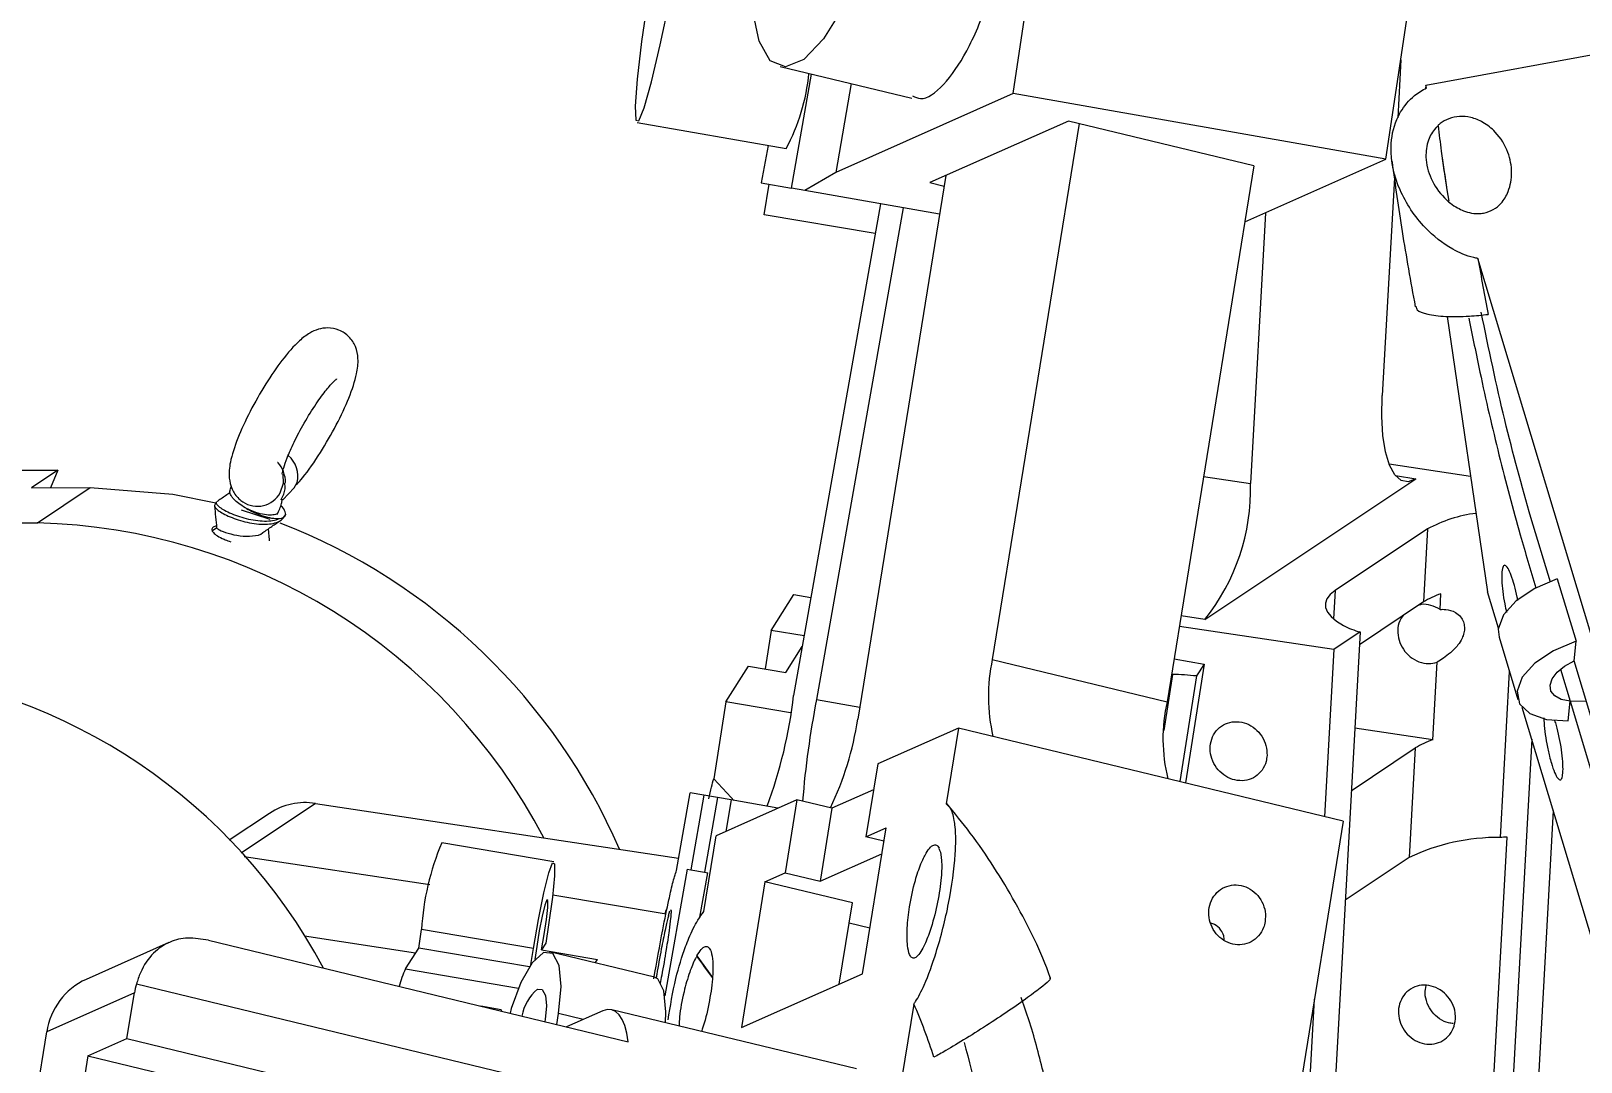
# Model space of a CAD drawing. Header units: millimetres. Extents: x 0 to 1189, y 0 to 841.
# Drawn here: x 625.68 to 633.85, y 571.67 to 577.11 of the extents above; entities that cross this region are included whole.
import ezdxf

# ---------------------------------------------------------------- set-up
doc = ezdxf.new("R2010")
doc.units = ezdxf.units.MM
doc.layers.get('0').update_dxf_attribs({"lineweight": 18})
doc.layers.add('尺寸线层', color=3, linetype='Continuous', lineweight=18)
doc.dimstyles.new('ISO-25', dxfattribs={"dimtxt": 2.5, "dimasz": 2.5, "dimexe": 1.25, "dimexo": 0.625, "dimtad": 1, "dimtxsty": 'Standard', "dimcen": 2.5, "dimdle": 5, "dimadec": 0, "dimazin": 0, "dimtfac": 1, "dimtmove": 0, "dimatfit": 3, "dimfxl": 1, "dimarcsym": 0})

# ---------------------------------------------------------------- blocks, each defined once
blk = doc.blocks.new('*X16')
at = {"layer": '尺寸线层', "linetype": 'Continuous'}
for points in [[(668.6687, 617.1299), (668.6299, 612.9938), (667.2905, 613.2299)], [(655.1602, 540.5189), (656.5383, 544.4188), (655.199, 544.6549)]]:
    blk.add_hatch(color=0, dxfattribs=at).paths.add_polyline_path(points, flags=0)
at = {"layer": '尺寸线层', "color": 0, "linetype": 'Continuous'}
for p, q in [((666.5541, 617.5027), (670.6383, 616.7826)), ((668.6687, 617.1299), (655.1602, 540.5189)), ((625.2283, 545.7966), (657.1298, 540.1716))]:
    blk.add_line(p, q, dxfattribs=at)
at = {"layer": '尺寸线层', "color": 0, "insert": (658.4206, 579.4404), "char_height": 3.5, "width": 28.938547, "attachment_point": 5, "rotation": 80.00005}
blk.add_mtext('388,96', dxfattribs=at)

msp = doc.modelspace()

# ---------------------------------------------------------------- linework, layer by layer
at = {"color": 7, "linetype": 'Continuous', "lineweight": 15}
for p, q in [((633.0309, 576.8207), (635.1795, 577.2178)), ((632.8993, 576.9551), (632.8823, 576.6488)), ((629.6267, 576.92), (630.3199, 576.7522)), ((630.8547, 576.7772), (629.9189, 576.3613)), ((632.8207, 576.4305), (630.8547, 576.7772)), ((633.0309, 576.8207), (633.0292, 576.804)), ((633.0348, 576.8076), (633.0309, 576.8207)), ((628.8714, 576.6252), (629.6578, 576.4866)), ((631.1468, 576.6322), (630.4159, 576.3074)), ((631.2022, 576.6189), (630.7448, 573.7928)), ((632.124, 576.3957), (631.1468, 576.6322)), ((633.0945, 576.6088), (633.0951, 576.6069)), ((629.5626, 576.5033), (629.5268, 576.3066)), ((633.1124, 576.4738), (633.1413, 576.2694)), ((629.9189, 576.3613), (629.7568, 576.266)), ((632.124, 576.3957), (631.6667, 573.5696)), ((632.0761, 576.0997), (632.8207, 576.4305)), ((629.5268, 576.3066), (629.6861, 576.2785)), ((629.5417, 576.1376), (629.5681, 576.2993)), ((629.7568, 576.266), (629.6861, 576.2785)), ((630.4991, 576.3444), (630.0352, 573.4774)), ((630.4159, 576.3074), (630.4902, 576.2894)), ((632.8648, 576.333), (632.8011, 575.1842)), ((630.1545, 576.1959), (629.6972, 573.6027)), ((630.4662, 576.1409), (629.7568, 576.266)), ((633.1413, 576.2694), (633.1413, 576.2693)), ((630.1267, 576.0385), (629.5417, 576.1376)), ((630.2748, 576.1747), (629.8175, 573.5815)), ((632.1852, 576.1482), (632.106, 574.7205)), ((634.2153, 572.882), (633.3055, 575.9073)), ((633.1427, 575.6019), (633.3557, 574.1493)), ((632.8367, 574.8239), (633.2663, 574.7592)), ((624.1232, 574.7906), (625.8177, 574.7912)), ((625.8177, 574.7912), (625.6787, 574.6985)), ((625.8177, 574.7912), (625.7782, 574.6985)), ((627.0628, 574.6981), (627.0795, 574.7255)), ((631.8655, 574.0039), (632.9776, 574.7458)), ((625.6787, 574.6985), (625.9874, 574.6986)), ((625.7094, 574.5131), (625.9874, 574.6986)), ((627.0031, 574.6341), (627.0628, 574.6981)), ((626.652, 574.6214), (626.6441, 574.6045)), ((625.4007, 574.513), (625.7094, 574.5131)), ((626.6553, 574.4867), (626.6327, 574.4713)), ((633.0393, 574.4808), (632.5527, 574.1562)), ((633.0393, 574.4808), (633.0179, 574.0958)), ((633.6874, 574.2007), (633.5852, 574.5404)), ((626.7212, 574.4163), (626.7302, 574.4136)), ((633.569, 574.3107), (633.6114, 574.17)), ((633.7241, 574.217), (633.8228, 573.8888)), ((629.5786, 573.9461), (629.698, 574.1348)), ((629.698, 574.1348), (629.7883, 574.1195)), ((633.0179, 574.0958), (632.6802, 573.8705)), ((633.1055, 574.0568), (633.11, 574.1388)), ((633.4133, 573.9577), (633.3557, 574.1493)), ((629.5786, 573.9461), (629.5468, 573.7425)), ((629.7526, 573.9167), (629.5786, 573.9461)), ((632.5449, 573.8448), (631.7311, 573.9673)), ((632.6839, 573.9375), (632.4064, 568.9326)), ((632.6839, 573.9375), (632.5449, 573.8448)), ((633.4168, 573.9095), (633.5155, 573.5812)), ((629.6559, 573.7241), (629.7429, 573.8616)), ((632.5449, 573.8448), (632.4961, 572.964)), ((633.8124, 573.7849), (633.8228, 573.8888)), ((629.3398, 573.5687), (629.4592, 573.7574)), ((629.4592, 573.7574), (629.6559, 573.7241)), ((630.7448, 573.7928), (631.6667, 573.5696)), ((631.7032, 573.7952), (631.8613, 573.7685)), ((631.8613, 573.7685), (631.7633, 573.1413)), ((631.8613, 573.7685), (631.8215, 573.7056)), ((633.0673, 573.3688), (633.09, 573.778)), ((634.1825, 572.5541), (633.8124, 573.7849)), ((631.8215, 573.7056), (631.7344, 573.1483)), ((629.3398, 573.5687), (629.2765, 573.1638)), ((629.6806, 573.5109), (629.3398, 573.5687)), ((634.0466, 571.8518), (633.5392, 573.5391)), ((633.7808, 573.4683), (633.7911, 573.5722)), ((633.7911, 573.5722), (634.1119, 572.5054)), ((630.5665, 573.431), (630.1408, 573.2418)), ((630.5665, 573.431), (630.5018, 573.0309)), ((632.5947, 572.9401), (630.5665, 573.431)), ((633.0673, 573.3688), (632.6558, 573.4307)), ((633.5896, 573.3716), (633.3794, 569.5818)), ((632.6375, 573.1005), (632.9752, 573.3258)), ((632.9752, 573.3258), (632.9432, 572.7483)), ((630.1408, 573.2418), (630.0785, 572.857)), ((629.0795, 572.6801), (629.1517, 573.0897)), ((629.2239, 573.0769), (629.1517, 573.0897)), ((630.1187, 573.1054), (629.8993, 573.0079)), ((627.1768, 573.0333), (629.091, 572.7451)), ((629.2239, 573.0769), (629.1544, 572.683)), ((629.2961, 573.0642), (629.2239, 573.0769)), ((629.2961, 573.0642), (629.2266, 572.6703)), ((629.715, 573.0525), (629.2892, 572.8633)), ((629.3683, 573.0515), (629.2961, 573.0642)), ((629.3683, 573.0515), (629.339, 572.8855)), ((629.6148, 573.008), (629.3683, 573.0515)), ((629.715, 573.0525), (629.6527, 572.6678)), ((629.8993, 573.0079), (629.715, 573.0525)), ((629.8993, 573.0079), (629.8371, 572.6231)), ((626.9334, 572.981), (626.7202, 572.8388)), ((632.5947, 572.9401), (631.8313, 568.2227)), ((633.7026, 572.9958), (633.5342, 569.9594)), ((629.2244, 572.4633), (629.2892, 572.8633)), ((630.0604, 572.1347), (630.1849, 572.9043)), ((630.0785, 572.857), (630.1849, 572.9043)), ((630.1736, 572.834), (630.0785, 572.857)), ((633.2773, 569.5829), (633.4588, 572.8554)), ((628.4321, 572.7255), (627.8421, 572.8254)), ((629.8371, 572.6231), (630.1629, 572.7679)), ((630.4641, 572.7979), (630.4637, 572.7956)), ((626.8003, 572.7527), (627.7781, 572.6054)), ((629.1364, 572.6862), (629.0187, 572.0185)), ((629.1364, 572.6862), (629.1544, 572.683)), ((629.1544, 572.683), (629.2266, 572.6703)), ((632.9432, 572.7483), (632.6055, 572.523)), ((629.2035, 572.4338), (629.2447, 572.6671)), ((629.2266, 572.6703), (629.2447, 572.6671)), ((629.5462, 572.6205), (629.4217, 571.8509)), ((629.5462, 572.6205), (629.6527, 572.6678)), ((630.0072, 572.5089), (629.5462, 572.6205)), ((629.6527, 572.6678), (629.8371, 572.6231)), ((628.4269, 572.5516), (629.0243, 572.4504)), ((629.0198, 572.4512), (629.0259, 572.4716)), ((629.0374, 572.4415), (629.037, 572.4392)), ((629.0374, 572.4415), (629.0451, 572.4661)), ((629.9378, 572.0803), (630.0072, 572.5089)), ((627.7203, 572.2708), (627.7355, 572.3681)), ((628.3255, 572.2682), (627.7355, 572.3681)), ((628.4051, 572.394), (628.3899, 572.2967)), ((629.9901, 572.4034), (630.0996, 572.3769)), ((626.4034, 572.2996), (625.9662, 572.1053)), ((626.6121, 572.3118), (628.8246, 571.7763)), ((628.3899, 572.2967), (628.3673, 572.261)), ((627.6506, 572.1607), (627.7203, 572.2708)), ((628.3039, 572.1719), (627.7203, 572.2708)), ((628.3124, 572.1844), (628.3255, 572.2682)), ((628.3673, 572.261), (628.6623, 572.211)), ((628.9631, 572.1172), (628.41, 572.2511)), ((628.6508, 572.1928), (628.6623, 572.211)), ((629.1867, 572.2302), (629.1864, 572.2279)), ((629.1867, 572.2302), (629.2686, 572.1152)), ((629.4217, 571.8509), (630.0604, 572.1347)), ((626.2211, 572.034), (625.7599, 571.8291)), ((626.1821, 571.7931), (626.2211, 572.034)), ((630.1008, 571.1446), (626.2317, 572.081)), ((628.1556, 571.9453), (628.0478, 571.9643)), ((628.1589, 571.9374), (628.1556, 571.9453)), ((630.029, 571.6332), (628.7384, 571.9455)), ((630.331, 571.9754), (629.7571, 568.4288)), ((630.9435, 571.8764), (630.8972, 572.0106)), ((632.4426, 572.0005), (632.2831, 569.1247)), ((628.4484, 571.8673), (628.4578, 571.9254)), ((628.6906, 571.9395), (628.5, 571.8548)), ((625.4797, 570.0975), (625.7599, 571.8291)), ((625.9763, 571.7017), (626.1821, 571.7931)), ((626.1821, 571.7931), (627.856, 571.388)), ((625.9763, 571.7017), (625.7351, 570.2111)), ((625.9763, 571.7017), (626.4767, 571.5806))]:
    msp.add_line(p, q, dxfattribs=at)
at = {"color": 8, "linetype": 'Continuous', "lineweight": 15}
for p, q in [((629.6861, 576.2785), (629.7915, 576.8801)), ((630.0002, 576.8296), (629.9189, 576.3613)), ((633.1413, 576.2693), (633.1512, 576.21)), ((631.859, 574.7577), (632.106, 574.7205)), ((632.8702, 574.762), (632.9776, 574.7458)), ((632.5527, 574.1562), (632.5445, 574.0071)), ((631.8655, 574.0039), (631.7401, 574.0228)), ((631.6958, 573.7139), (631.6494, 573.4172)), ((633.471, 573.7292), (633.4224, 572.854)), ((633.7404, 573.7409), (633.7911, 573.5722)), ((629.8175, 573.5815), (630.0455, 573.5413)), ((627.1768, 573.0333), (626.7837, 572.771)), ((627.7036, 572.2444), (627.1185, 572.3325)), ((627.6506, 572.1607), (628.2465, 572.0598)), ((628.5879, 571.8939), (628.4578, 571.9254))]:
    msp.add_line(p, q, dxfattribs=at)
at = {"color": 7, "linetype": 'Continuous', "lineweight": 15}
for points in [[(632.8207, 576.4305), (633.5271, 581.1428), (634.0821, 584.8453)], [(630.8547, 576.7772), (631.2644, 579.5103), (631.5863, 581.6578)], [(629.6388, 578.2546), (629.7139, 578.4447), (629.816, 578.6408), (629.9215, 578.7814), (630.0226, 578.856), (630.1117, 578.8591), (630.1824, 578.7905), (630.2293, 578.6552), (630.2489, 578.4634), (630.2398, 578.2291), (630.2027, 577.9698), (630.1403, 577.7048), (630.0573, 577.4536), (629.9598, 577.235), (629.855, 577.065), (629.7508, 576.9564), (629.6547, 576.9172), (629.5741, 576.9503), (629.5148, 577.0532), (629.4812, 577.2183), (629.4759, 577.4333), (629.4976, 577.6714)], [(628.9356, 577.3247), (628.9302, 577.2902), (628.8957, 577.0508), (628.8724, 576.8528), (628.8618, 576.711), (628.8648, 576.6358), (628.8812, 576.6329), (628.9097, 576.7025), (628.9483, 576.8394), (628.994, 577.0334), (629.0436, 577.2702), (629.0932, 577.5322), (629.1326, 577.7598)], [(632.9776, 574.7458), (632.9375, 574.7298), (632.9002, 574.7365), (632.8671, 574.7659), (632.8395, 574.8166), (632.8184, 574.8868), (632.8047, 574.9738), (632.7988, 575.0742), (632.8011, 575.1842)], [(625.9874, 574.6986), (626.4233, 574.6637), (626.6499, 574.6178)], [(626.785, 574.5812), (626.8548, 574.5596), (626.9358, 574.532)], [(632.5527, 574.1562), (632.5265, 574.1351), (632.5091, 574.113), (632.501, 574.09), (632.502, 574.0665), (632.5124, 574.0426), (632.5318, 574.0187), (632.5601, 573.995), (632.597, 573.9717)], [(633.7241, 574.217), (633.6051, 574.1667), (633.5071, 574.1011), (633.4406, 574.0272), (633.4128, 573.9531), (633.4168, 573.9095)], [(633.8228, 573.8888), (633.7038, 573.8385), (633.6058, 573.7728), (633.5393, 573.699), (633.5115, 573.6249), (633.5253, 573.5585), (633.5793, 573.5069), (633.6676, 573.4757), (633.7808, 573.4683)], [(633.7911, 573.5722), (633.7452, 573.582), (633.7107, 573.6005), (633.6904, 573.6262), (633.6856, 573.6571), (633.6969, 573.691), (633.7232, 573.7252), (633.7627, 573.7574), (633.8124, 573.7849)], [(629.2765, 573.1638), (629.3674, 573.0652), (629.3814, 573.0492)], [(628.3255, 572.2682), (628.3518, 572.422), (628.3802, 572.5619), (628.4063, 572.6667), (628.4261, 572.7205), (628.4367, 572.7149), (628.4365, 572.6509), (628.4253, 572.5382), (628.4051, 572.394)], [(628.3673, 572.261), (628.3819, 572.342), (628.3936, 572.4212), (628.4004, 572.4847), (628.4012, 572.5217), (628.3957, 572.5258), (628.385, 572.4962), (628.3709, 572.438), (628.3558, 572.3613), (628.3423, 572.2795), (628.3333, 572.2111)], [(628.4578, 571.9254), (628.4708, 572.0678), (628.4603, 572.179), (628.4277, 572.2419), (628.3781, 572.2471), (628.3191, 572.1936), (628.2596, 572.0898), (628.2086, 571.9513), (628.2017, 571.927)], [(629.0214, 571.877), (629.024, 571.9339), (629.0134, 572.0451), (628.9809, 572.108), (628.9631, 572.1172)], [(628.347, 572.0547), (628.3718, 572.0521), (628.3881, 572.0206), (628.3934, 571.9651), (628.3868, 571.8938), (628.3849, 571.8827)], [(628.8246, 571.7763), (628.8173, 571.8222), (628.8069, 571.8616), (628.7935, 571.8941), (628.7774, 571.9192), (628.7588, 571.9364), (628.7379, 571.9456), (628.7151, 571.9467), (628.6906, 571.9395)]]:
    msp.add_lwpolyline(points, dxfattribs=at)
at = {"color": 8, "linetype": 'Continuous', "lineweight": 15}
for points in [[(626.9901, 574.6715), (627.0078, 574.7231), (627.0063, 574.7701)], [(633.7911, 573.5722), (633.8731, 573.5747), (633.8755, 573.5751)]]:
    msp.add_lwpolyline(points, dxfattribs=at)
at = {"color": 7, "linetype": 'Continuous', "lineweight": 15}
for centre, radius, start, end in [((628.7302, 576.9839), 1.0525, 331.79745, 354.51753), ((646.8063, 578.3133), 13.8169, 187.09406, 187.65074), ((647.3664, 578.3879), 14.382, 187.64836, 188.47049), ((645.503, 578.0062), 12.3768, 189.76356, 191.1524), ((631.011, 574.6894), 1.0955, 321.26216, 1.62735), ((633.3887, 573.8329), 0.7362, 97.31175, 118.34107), ((625.6292, 571.406), 3.1082, 27.72636, 88.52205), ((626.985, 574.5731), 0.0378, 272.30525, 335.10377), ((625.8239, 571.5088), 3.2217, 23.47245, 68.7695), ((633.2333, 573.7543), 0.4037, 107.77383, 122.23641), ((632.7958, 574.3494), 0.4268, 242.24765, 254.80702), ((631.6454, 573.5979), 0.9214, 167.79226, 193.23608), ((624.5685, 570.752), 3.0028, 28.07364, 84.05289), ((631.65, 572.0766), 1.6379, 83.9879, 88.39765), ((627.2255, 573.8868), 2.4879, 339.56625, 353.44374), ((634.8742, 572.6157), 5.1481, 169.18656, 175.21079), ((632.5234, 573.3744), 0.8787, 167.16256, 193.86578), ((628.3789, 573.7297), 1.6753, 334.55064, 351.33907), ((633.1899, 572.9857), 0.4022, 107.74451, 122.2629), ((627.1222, 572.6945), 0.3432, 80.85464, 123.37723), ((633.4098, 571.7713), 1.0827, 89.33409, 115.53151), ((633.4894, 571.6044), 1.2514, 91.40232, 93.06783), ((629.0935, 572.2926), 1.3601, 156.93955, 176.81904), ((626.8223, 570.4164), 2.9783, 34.77761, 37.46246), ((628.0649, 571.9599), 0.4603, 154.13889, 166.36223), ((626.1164, 571.778), 0.3602, 114.65154, 171.84636), ((626.6114, 571.971), 0.3953, 163.84472, 170.82842), ((628.5095, 571.8643), 0.2503, 130.48219, 169.01506), ((628.1425, 570.9929), 2.3989, 17.00908, 24.17658)]:
    msp.add_arc(centre, radius, start, end, dxfattribs=at)
at = {"color": 8, "linetype": 'Continuous', "lineweight": 15}
for centre, radius, start, end in [((626.9376, 574.7583), 0.1457, 346.97165, 49.22991), ((626.8691, 574.7392), 0.1386, 236.60778, 330.77935)]:
    msp.add_arc(centre, radius, start, end, dxfattribs=at)
at = {"color": 7, "linetype": 'Continuous', "lineweight": 15}
for points, knots in [([(630.3233, 576.7655), (630.3373, 576.7586), (630.3857, 576.735), (630.4879, 576.8124), (630.612, 576.9876), (630.7251, 577.2537), (630.813, 577.5726), (630.8662, 577.9106), (630.8788, 578.2299), (630.8487, 578.4907), (630.784, 578.6702), (630.7184, 578.7012), (630.6873, 578.716)], [0, 0, 0, 0, 0.097336, 0.335319, 0.573207, 0.811257, 1.049664, 1.288463, 1.527509, 1.766527, 2.005254, 2.220672, 2.220672, 2.220672, 2.220672]), ([(633.3055, 575.9073), (633.2981, 575.9087), (633.251, 575.9179), (633.1477, 575.9626), (633.0041, 576.0803), (632.8809, 576.2653), (632.834, 576.4687), (632.8611, 576.6089), (632.9071, 576.6997), (632.956, 576.7611), (633.0126, 576.7945), (633.0348, 576.8076)], [0, 0, 0, 0, 0.020258, 0.129362, 0.302509, 0.544447, 0.787894, 0.947871, 0.993551, 1.108383, 1.182363, 1.182363, 1.182363, 1.182363]), ([(633.0951, 576.6069), (633.0912, 576.6031), (633.0685, 576.5814), (633.0376, 576.5269), (633.0254, 576.4336), (633.0527, 576.3262), (633.1149, 576.2345), (633.1808, 576.1807), (633.2191, 576.1637), (633.2298, 576.1589)], [0, 0, 0, 0, 0.0162058, 0.0931836, 0.1890871, 0.3101316, 0.4323304, 0.5137023, 0.5457126, 0.5457126, 0.5457126, 0.5457126]), ([(633.2299, 576.1589), (633.2437, 576.1543), (633.2737, 576.1443), (633.3106, 576.143), (633.3499, 576.1487), (633.3886, 576.1633), (633.435, 576.2023), (633.4738, 576.2686), (633.489, 576.362), (633.469, 576.4721), (633.4136, 576.565), (633.3389, 576.6252), (633.272, 576.6526), (633.2084, 576.659), (633.1515, 576.6471), (633.1149, 576.6266), (633.0984, 576.6122), (633.0945, 576.6088)], [0, 0, 0, 0, 0.0406393, 0.0876709, 0.0994957, 0.1515576, 0.2032841, 0.2814181, 0.3939383, 0.5096464, 0.6415629, 0.7222385, 0.7865475, 0.8408674, 0.8953363, 0.9467295, 0.9622989, 0.9622989, 0.9622989, 0.9622989]), ([(632.8525, 576.4178), (632.8693, 576.2955), (632.904, 576.0435), (632.9507, 575.7857), (632.9748, 575.6529)], [0, 0, 0, 0, 0.3759363, 0.7746618, 0.7746618, 0.7746618, 0.7746618]), ([(632.9801, 575.6539), (632.9806, 575.6478), (632.9819, 575.6308), (633.0353, 575.6117), (633.1302, 575.5997), (633.246, 575.6004), (633.3263, 575.6088), (633.36, 575.6123)], [0, 0, 0, 0, 0.0522345, 0.1454775, 0.2396025, 0.3323895, 0.3994195, 0.3994195, 0.3994195, 0.3994195]), ([(633.5852, 574.5404), (633.5377, 574.7088), (633.4421, 575.0475), (633.3627, 575.4315), (633.3227, 575.6248)], [0, 0, 0, 0, 0.554421, 1.116023, 1.116023, 1.116023, 1.116023]), ([(627.0755, 574.7128), (627.0863, 574.7252), (627.1273, 574.7719), (627.2014, 574.879), (627.2883, 575.0294), (627.3569, 575.1767), (627.3933, 575.2886), (627.4042, 575.3693), (627.3922, 575.4396), (627.3561, 575.4969), (627.302, 575.5332), (627.2424, 575.5443), (627.1881, 575.5351), (627.1378, 575.5114), (627.0781, 575.4644), (627.0035, 575.3795), (626.9118, 575.2463), (626.8284, 575.0999), (626.7611, 574.9535), (626.726, 574.8421), (626.7166, 574.7615), (626.732, 574.6918), (626.7615, 574.647), (626.7858, 574.6288), (626.793, 574.6233)], [0, 0, 0, 0, 0.053702, 0.20316, 0.345231, 0.486181, 0.633235, 0.733771, 0.805347, 0.86607, 0.925595, 0.983354, 1.034922, 1.09177, 1.17652, 1.329428, 1.464579, 1.606239, 1.747286, 1.894953, 1.998949, 2.063595, 2.123615, 2.14923, 2.14923, 2.14923, 2.14923]), ([(633.2578, 575.5916), (633.2768, 575.4968), (633.326, 575.2519), (633.4161, 574.8642), (633.503, 574.5342), (633.5554, 574.3569), (633.569, 574.3107)], [0, 0, 0, 0, 0.275479, 0.712068, 1.160643, 1.318699, 1.318699, 1.318699, 1.318699]), ([(627.0006, 574.77), (627.0006, 574.7698), (627.0006, 574.7679), (627.0015, 574.7783), (627.0083, 574.8049), (627.027, 574.8591), (627.063, 574.9405), (627.1165, 575.0416), (627.1776, 575.1401), (627.2329, 575.2153), (627.269, 575.2565), (627.2876, 575.2722), (627.287, 575.2717), (627.2868, 575.2716)], [0, 0, 0, 0, 0.0045667, 0.0360188, 0.0788376, 0.1373003, 0.2108011, 0.294106, 0.381441, 0.4589405, 0.5229364, 0.5671475, 0.5849278, 0.5849278, 0.5849278, 0.5849278]), ([(627.0165, 574.7221), (627.0168, 574.7239), (627.0205, 574.7423), (627.0086, 574.7811), (626.9918, 574.8184), (626.9769, 574.8313), (626.9761, 574.832)], [0, 0, 0, 0, 0.0065757, 0.0653696, 0.1176102, 0.1206872, 0.1206872, 0.1206872, 0.1206872]), ([(626.7255, 574.6722), (626.7177, 574.6668), (626.6938, 574.6506), (626.6703, 574.6347), (626.6546, 574.6241)], [0, 0, 0, 0, 0.02807128, 0.08568998, 0.08568998, 0.08568998, 0.08568998]), ([(626.8117, 574.5894), (626.8094, 574.5906), (626.7947, 574.5985), (626.7701, 574.6146), (626.748, 574.6345), (626.7313, 574.6549), (626.7217, 574.6729), (626.7257, 574.6821), (626.7272, 574.6854)], [0, 0, 0, 0, 0.0053836, 0.0347412, 0.0631245, 0.0803655, 0.1160519, 0.136618, 0.136618, 0.136618, 0.136618]), ([(626.7325, 574.7067), (626.7322, 574.7059), (626.7309, 574.7012), (626.7275, 574.6931), (626.7247, 574.6863)], [0, 0, 0, 0, 0.00354496, 0.02180897, 0.02180897, 0.02180897, 0.02180897]), ([(626.995, 574.6349), (626.9952, 574.6352), (627.0049, 574.6534), (627.0178, 574.6823), (627.0153, 574.7124), (627.0145, 574.722)], [0, 0, 0, 0, 0.00109836, 0.06208385, 0.0909009, 0.0909009, 0.0909009, 0.0909009]), ([(626.6446, 574.6043), (626.6443, 574.6041), (626.6411, 574.6023), (626.6464, 574.5939), (626.6611, 574.5793), (626.6883, 574.5618), (626.7248, 574.5447), (626.7684, 574.5281), (626.8163, 574.5149), (626.8655, 574.5071), (626.9124, 574.5045), (626.9539, 574.5092), (626.9967, 574.5235), (627.0106, 574.5442), (627.0193, 574.5572)], [0, 0, 0, 0, 0.0034031, 0.0396245, 0.0751945, 0.1107667, 0.146991, 0.1824517, 0.218137, 0.254347, 0.2897205, 0.325512, 0.3617003, 0.4221829, 0.4221829, 0.4221829, 0.4221829]), ([(626.6436, 574.6016), (626.6455, 574.5825), (626.6493, 574.5444), (626.653, 574.5055), (626.6549, 574.4861)], [0, 0, 0, 0, 0.0580487, 0.116028, 0.116028, 0.116028, 0.116028]), ([(626.6529, 574.621), (626.6524, 574.6188), (626.6512, 574.6139), (626.6641, 574.6005), (626.6877, 574.5835), (626.7219, 574.5661), (626.7639, 574.5493), (626.8109, 574.5349), (626.8601, 574.5256), (626.9078, 574.5216), (626.9519, 574.5236), (626.9749, 574.5314), (626.9865, 574.5354)], [0, 0, 0, 0, 0.0307763, 0.0678554, 0.104333, 0.1417214, 0.1787027, 0.21525, 0.2526643, 0.2895374, 0.3261764, 0.364115, 0.364115, 0.364115, 0.364115]), ([(626.9799, 574.5711), (626.9799, 574.5705), (626.9796, 574.5636), (626.9654, 574.5565), (626.9374, 574.552), (626.897, 574.5572), (626.8528, 574.5698), (626.8244, 574.5833), (626.8117, 574.5894)], [0, 0, 0, 0, 0.003249, 0.0385757, 0.0747419, 0.1120308, 0.1501779, 0.1809974, 0.1809974, 0.1809974, 0.1809974]), ([(626.8117, 574.5894), (626.8239, 574.5825), (626.8516, 574.5671), (626.8985, 574.5488), (626.9473, 574.5363), (626.9732, 574.5357), (626.9865, 574.5354)], [0, 0, 0, 0, 0.038132, 0.0862115, 0.1343004, 0.185173, 0.185173, 0.185173, 0.185173]), ([(626.9749, 574.5576), (626.9839, 574.5772), (626.9961, 574.6039), (626.9997, 574.6283), (627.0007, 574.6347)], [0, 0, 0, 0, 0.05994889, 0.08165294, 0.08165294, 0.08165294, 0.08165294]), ([(627.0193, 574.5572), (627.0179, 574.5666), (627.0159, 574.5808), (626.9988, 574.5984), (626.993, 574.6044)], [0, 0, 0, 0, 0.03662697, 0.05525188, 0.05525188, 0.05525188, 0.05525188]), ([(627.0029, 574.6342), (627.002, 574.6343), (627.0008, 574.6345), (626.9961, 574.6349), (626.9951, 574.6349), (626.995, 574.6349)], [0, 0, 0, 0, 0.006299193, 0.007736499, 0.007864227, 0.007864227, 0.007864227, 0.007864227]), ([(626.6539, 574.4964), (626.6477, 574.4944), (626.6334, 574.4898), (626.6276, 574.4774), (626.6351, 574.4616), (626.6576, 574.4441), (626.6882, 574.4284), (626.7118, 574.4197), (626.7212, 574.4163)], [0, 0, 0, 0, 0.0201326, 0.0467315, 0.0733563, 0.1005231, 0.1283983, 0.146742, 0.146742, 0.146742, 0.146742]), ([(626.6549, 574.4862), (626.6579, 574.4831), (626.664, 574.4771), (626.7122, 574.4579), (626.7781, 574.4424), (626.8446, 574.442), (626.8888, 574.4498), (626.8978, 574.462), (626.8982, 574.4626)], [0, 0, 0, 0, 0.0507745, 0.1015497, 0.1518338, 0.2024446, 0.2533616, 0.2558167, 0.2558167, 0.2558167, 0.2558167]), ([(626.8986, 574.462), (626.9143, 574.4727), (626.9457, 574.4941), (626.9778, 574.5158), (626.9938, 574.5266)], [0, 0, 0, 0, 0.0574862, 0.1150014, 0.1150014, 0.1150014, 0.1150014]), ([(626.9342, 574.4184), (626.9329, 574.4311), (626.9308, 574.4524), (626.9288, 574.4734), (626.9279, 574.4819)], [0, 0, 0, 0, 0.03801798, 0.06382173, 0.06382173, 0.06382173, 0.06382173]), ([(633.5156, 574.1021), (633.5146, 574.1082), (633.5099, 574.1364), (633.4976, 574.185), (633.4808, 574.2387), (633.4637, 574.2759), (633.4487, 574.2925), (633.4374, 574.2865), (633.4311, 574.2586), (633.4305, 574.212), (633.4357, 574.1521), (633.4446, 574.0918), (633.4529, 574.0556), (633.4562, 574.0409)], [0, 0, 0, 0, 0.0127472, 0.0588507, 0.1049479, 0.1510465, 0.1971481, 0.2432465, 0.2893447, 0.3354497, 0.3815428, 0.4276482, 0.4593627, 0.4593627, 0.4593627, 0.4593627]), ([(633.1055, 574.0568), (633.0898, 574.0648), (633.0583, 574.0809), (633.0167, 574.0861), (632.9957, 574.0792), (632.9904, 574.0774)], [0, 0, 0, 0, 0.0517066, 0.1034086, 0.1207878, 0.1207878, 0.1207878, 0.1207878]), ([(632.9104, 574.0241), (632.9041, 574.0152), (632.8883, 573.9928), (632.8805, 573.9466), (632.8869, 573.8939), (632.9101, 573.8446), (632.9472, 573.8045), (632.9939, 573.7783), (633.0441, 573.768), (633.0752, 573.7748), (633.09, 573.778)], [0, 0, 0, 0, 0.0341401, 0.0860502, 0.1378081, 0.1895682, 0.2414895, 0.2936573, 0.3460562, 0.3935406, 0.3935406, 0.3935406, 0.3935406]), ([(633.1055, 574.0568), (633.1155, 574.057), (633.1417, 574.0577), (633.1807, 574.0471), (633.2131, 574.0212), (633.2295, 573.9934), (633.2356, 573.9632), (633.2328, 573.9327), (633.2211, 573.8997), (633.1968, 573.8616), (633.1489, 573.8146), (633.113, 573.7923), (633.09, 573.778)], [0, 0, 0, 0, 0.0419143, 0.1096813, 0.1488493, 0.1791065, 0.203423, 0.2278066, 0.2507771, 0.2837908, 0.3345724, 0.4242635, 0.4242635, 0.4242635, 0.4242635]), ([(632.1934, 573.2863), (632.1927, 573.3039), (632.1913, 573.339), (632.168, 573.389), (632.1319, 573.4298), (632.0856, 573.4569), (632.0345, 573.4674), (631.9845, 573.46), (631.9412, 573.4356), (631.9094, 573.3969), (631.8927, 573.3482), (631.893, 573.2951), (631.9103, 573.2436), (631.9427, 573.1994), (631.9864, 573.1676), (632.0365, 573.1517), (632.0875, 573.1535), (632.1335, 573.1728), (632.1692, 573.2075), (632.1888, 573.2478), (632.1921, 573.2756), (632.1934, 573.2863)], [0, 0, 0, 0, 0.0514743, 0.1029588, 0.1544267, 0.2058928, 0.2573515, 0.3088151, 0.3602752, 0.4117386, 0.4632088, 0.5146892, 0.5661636, 0.6176338, 0.6691052, 0.7205682, 0.7720261, 0.8234872, 0.8749494, 0.9264157, 0.9586308, 0.9586308, 0.9586308, 0.9586308]), ([(633.6537, 573.4839), (633.6536, 573.4799), (633.6531, 573.461), (633.6579, 573.4127), (633.6679, 573.3471), (633.6805, 573.2886), (633.6893, 573.2575), (633.6928, 573.2455)], [0, 0, 0, 0, 0.0171857, 0.0792847, 0.1413788, 0.2034745, 0.2423471, 0.2423471, 0.2423471, 0.2423471]), ([(633.6928, 573.2455), (633.6984, 573.2282), (633.7098, 573.1937), (633.7264, 573.1633), (633.7404, 573.1536), (633.7502, 573.1666), (633.7548, 573.2008), (633.7537, 573.2522), (633.7468, 573.3152), (633.7351, 573.382), (633.7226, 573.4369), (633.7141, 573.4622), (633.7114, 573.4706)], [0, 0, 0, 0, 0.0447571, 0.089519, 0.1342794, 0.1790398, 0.223801, 0.2685593, 0.3133209, 0.3580848, 0.4028431, 0.4247304, 0.4247304, 0.4247304, 0.4247304]), ([(629.2497, 573.0574), (629.2545, 573.0791), (629.2643, 573.1229), (629.2724, 573.1501), (629.2765, 573.1638)], [0, 0, 0, 0, 0.0543122, 0.1098104, 0.1098104, 0.1098104, 0.1098104]), ([(630.331, 571.9754), (630.3339, 571.9796), (630.3525, 572.0063), (630.3952, 572.0911), (630.4587, 572.2679), (630.5196, 572.5092), (630.5527, 572.7424), (630.553, 572.882), (630.5423, 572.962), (630.5283, 573.0097), (630.5092, 573.0249), (630.5018, 573.0309)], [0, 0, 0, 0, 0.018926, 0.120842, 0.282585, 0.508597, 0.736004, 0.885451, 0.928119, 1.035391, 1.104498, 1.104498, 1.104498, 1.104498]), ([(631.0522, 572.1106), (631.0517, 572.1121), (631.0037, 572.251), (630.8715, 572.5143), (630.6804, 572.8183), (630.5458, 572.9825), (630.5032, 573.0344)], [0, 0, 0, 0, 0.004615, 0.440862, 0.877562, 1.079694, 1.079694, 1.079694, 1.079694]), ([(630.3787, 572.2704), (630.3717, 572.2582), (630.3575, 572.2337), (630.3367, 572.2162), (630.32, 572.2179), (630.3057, 572.2382), (630.2951, 572.2883), (630.2943, 572.3754), (630.3073, 572.4942), (630.3329, 572.6133), (630.3651, 572.7102), (630.3935, 572.7701), (630.4192, 572.8056), (630.4412, 572.8182), (630.4558, 572.812), (630.462, 572.8014), (630.4641, 572.7979)], [0, 0, 0, 0, 0.0394721, 0.0791966, 0.1152511, 0.1512206, 0.2089253, 0.2926665, 0.3792003, 0.4817088, 0.5494561, 0.6023118, 0.6459862, 0.6898297, 0.7300195, 0.7505069, 0.7505069, 0.7505069, 0.7505069]), ([(630.4637, 572.7956), (630.4649, 572.793), (630.4719, 572.778), (630.4796, 572.7311), (630.4772, 572.6363), (630.4587, 572.5122), (630.4282, 572.3922), (630.399, 572.3113), (630.3832, 572.2794), (630.3787, 572.2704)], [0, 0, 0, 0, 0.0160796, 0.0924406, 0.1875784, 0.3076475, 0.4288673, 0.5095799, 0.5413304, 0.5413304, 0.5413304, 0.5413304]), ([(628.9605, 572.109), (628.9758, 572.1962), (629.0015, 572.3426), (629.0324, 572.4931), (629.0531, 572.5858), (629.0676, 572.6447), (629.0762, 572.6701), (629.0795, 572.6801)], [0, 0, 0, 0, 0.2181151, 0.3663721, 0.4086964, 0.5151125, 0.583665, 0.583665, 0.583665, 0.583665]), ([(632.1835, 572.4099), (632.1847, 572.4276), (632.187, 572.463), (632.1691, 572.5152), (632.1373, 572.5593), (632.0938, 572.5906), (632.0438, 572.6056), (631.993, 572.6025), (631.947, 572.5817), (631.9111, 572.5456), (631.8892, 572.4982), (631.8839, 572.4449), (631.8958, 572.3916), (631.9234, 572.3444), (631.9638, 572.3087), (632.0123, 572.2883), (632.0634, 572.2857), (632.1116, 572.3011), (632.151, 572.3328), (632.1749, 572.3716), (632.1811, 572.3992), (632.1835, 572.4099)], [0, 0, 0, 0, 0.051819, 0.1036298, 0.1554451, 0.2072572, 0.2590609, 0.3108627, 0.3626628, 0.414475, 0.4662816, 0.5181037, 0.5699172, 0.6217366, 0.673549, 0.7253517, 0.7771574, 0.8289572, 0.8807632, 0.9325743, 0.9650124, 0.9650124, 0.9650124, 0.9650124]), ([(629.037, 572.4392), (629.0361, 572.4358), (629.0309, 572.4161), (629.0183, 572.361), (628.9979, 572.2586), (628.9811, 572.1674), (628.9732, 572.1173), (628.9721, 572.1102)], [0, 0, 0, 0, 0.0164711, 0.0946833, 0.1921398, 0.3151204, 0.3354563, 0.3354563, 0.3354563, 0.3354563]), ([(629.0488, 572.4703), (629.0491, 572.4708), (629.051, 572.4734), (629.051, 572.4586), (629.0484, 572.4244), (629.0401, 572.3582), (629.0243, 572.2552), (629.0073, 572.1551), (628.996, 572.0978), (628.9931, 572.0834)], [0, 0, 0, 0, 0.0090959, 0.0532082, 0.0985146, 0.163645, 0.2499055, 0.3577416, 0.3940608, 0.3940608, 0.3940608, 0.3940608]), ([(629.0357, 571.8916), (629.0473, 571.9646), (629.0681, 572.0954), (629.1135, 572.2423), (629.1536, 572.3448), (629.1865, 572.4134), (629.2138, 572.4492), (629.2244, 572.4633)], [0, 0, 0, 0, 0.2060855, 0.3690067, 0.4155229, 0.5324609, 0.6077988, 0.6077988, 0.6077988, 0.6077988]), ([(631.9689, 572.3096), (631.968, 572.3185), (631.9658, 572.3402), (631.9481, 572.3717), (631.9225, 572.3958), (631.9034, 572.4002), (631.8963, 572.4019)], [0, 0, 0, 0, 0.0210701, 0.0518354, 0.0991624, 0.126463, 0.126463, 0.126463, 0.126463]), ([(626.6121, 572.3118), (626.575, 572.3177), (626.501, 572.3296), (626.4029, 572.3059), (626.3169, 572.2481), (626.2596, 572.1648), (626.2383, 572.101), (626.2317, 572.081)], [0, 0, 0, 0, 0.1029658, 0.2054194, 0.3201026, 0.4433203, 0.4992885, 0.4992885, 0.4992885, 0.4992885]), ([(629.1867, 572.2302), (629.1945, 572.2424), (629.2099, 572.2669), (629.2321, 572.2816), (629.25, 572.2765), (629.2644, 572.251), (629.2733, 572.1962), (629.2711, 572.1011), (629.2519, 571.9773), (629.2295, 571.879), (629.2128, 571.8348), (629.2114, 571.831)], [0, 0, 0, 0, 0.0449319, 0.0900379, 0.1324917, 0.1760946, 0.2387782, 0.3217885, 0.4255694, 0.5301557, 0.5397147, 0.5397147, 0.5397147, 0.5397147]), ([(629.1864, 572.2279), (629.184, 572.2238), (629.1707, 572.1998), (629.1454, 572.1381), (629.1157, 572.0316), (629.0961, 571.9306), (629.0939, 571.8754), (629.0933, 571.8596)], [0, 0, 0, 0, 0.017289, 0.0994138, 0.2017309, 0.3308721, 0.3826799, 0.3826799, 0.3826799, 0.3826799]), ([(631.0468, 572.1132), (631.0498, 572.1116), (631.0556, 572.1084), (631.0163, 572.0731), (630.9455, 572.0191), (630.8461, 571.9492), (630.7286, 571.8709), (630.6073, 571.7939), (630.505, 571.7323), (630.4567, 571.7058), (630.4365, 571.6947)], [0, 0, 0, 0, 0.0931387, 0.1862511, 0.2808432, 0.377987, 0.4774323, 0.577819, 0.6767822, 0.7482743, 0.7482743, 0.7482743, 0.7482743]), ([(633.1868, 571.8967), (633.1842, 571.8797), (633.1789, 571.8456), (633.1506, 571.8034), (633.1107, 571.7741), (633.062, 571.7612), (633.0106, 571.766), (632.962, 571.7882), (632.9218, 571.8252), (632.8947, 571.8729), (632.8836, 571.9257), (632.8898, 571.9778), (632.9124, 572.0232), (632.9491, 572.057), (632.9956, 572.0753), (633.0468, 572.076), (633.0969, 572.0591), (633.1402, 572.0263), (633.1717, 571.9814), (633.1866, 571.9359), (633.1867, 571.9076), (633.1868, 571.8967)], [0, 0, 0, 0, 0.0513808, 0.1027611, 0.1541972, 0.205744, 0.2573872, 0.3090796, 0.3607527, 0.4123308, 0.4638057, 0.5151977, 0.5665503, 0.6179594, 0.6694682, 0.7210839, 0.7727647, 0.8244527, 0.8760753, 0.9275796, 0.9597276, 0.9597276, 0.9597276, 0.9597276]), ([(633.1756, 571.8734), (633.1674, 571.8737), (633.1423, 571.8749), (633.1022, 571.8956), (633.0621, 571.9319), (633.0355, 571.9796), (633.0238, 572.0291), (633.0293, 572.0594), (633.0318, 572.0729)], [0, 0, 0, 0, 0.025772, 0.0785367, 0.1313038, 0.1840601, 0.2368288, 0.2786967, 0.2786967, 0.2786967, 0.2786967]), ([(631.0488, 570.5153), (631.0565, 570.5692), (631.0858, 570.7747), (631.0902, 571.1404), (631.0388, 571.5446), (630.9695, 571.7858), (630.9435, 571.8764)], [0, 0, 0, 0, 0.165668, 0.631394, 1.097036, 1.377275, 1.377275, 1.377275, 1.377275]), ([(630.5969, 571.7731), (630.6459, 571.5823), (630.744, 571.2006), (630.7084, 570.8153), (630.6907, 570.6227)], [0, 0, 0, 0, 0.581494, 1.162989, 1.162989, 1.162989, 1.162989])]:
    msp.add_open_spline(points, degree=3, knots=knots, dxfattribs=at)

# ---------------------------------------------------------------- dimensions: what is measured, and where the dimension line sits
at = {"layer": '尺寸线层'}
dim = msp.add_linear_dim(base=(655.1602, 540.5189), p1=(666.5541, 617.5027), p2=(625.2283, 545.7966), angle=80.00005, dimstyle='ISO-25', override={"dimtxt": 3.5, "dimasz": 4.08, "dimexe": 2, "dimexo": 0, "dimgap": 1.524, "dimlfac": 5, "dimzin": 0, "dimsah": 1, "dimdle": 8.16, "dimadec": 2, "dimtfill": 1, "dimtolj": 1, "dimtzin": 8}, dxfattribs=at)
dim.commit()
dim.dimension.update_dxf_attribs({"geometry": '*X16', "text_midpoint": (658.4206, 579.4404)})

doc.saveas('drawing.dxf')
